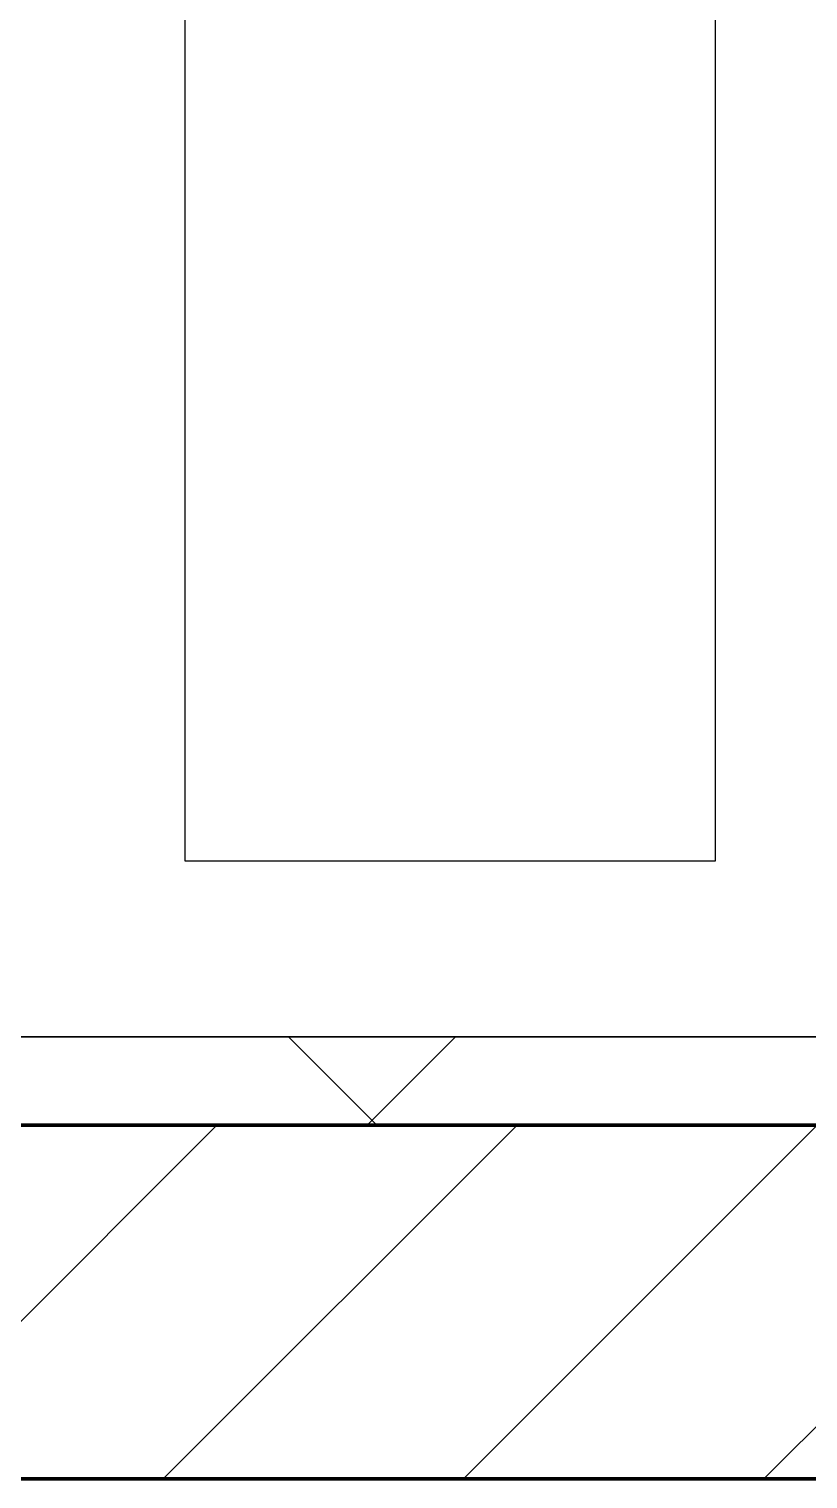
# Model space of a CAD drawing. Header units: millimetres. Extents: x -853432 to -773672, y -18171 to 22484.
# Drawn here: x -820720 to -820280, y -4021 to -3201 of the extents above; entities that cross this region are included whole.
import ezdxf
from ezdxf.xclip import XClip

# ---------------------------------------------------------------- set-up
doc = ezdxf.new("R2010")
doc.units = ezdxf.units.MM
doc.header["$XCLIPFRAME"] = 0
doc.layers.add('000 - WIPEOUT', color=250, linetype='Continuous')
doc.layers.add('A11_ALU.SOLID SHEET', color=2, linetype='Continuous')
for name, color, linetype, lineweight in [('A-GLAZ-CURT', 2, 'Continuous', 9), ('A-WALL', 5, 'Continuous', 35), ('A-WALL-FNSH', 2, 'Continuous', 35), ('A-WALL-PATT', 1, 'Continuous', 35)]:
    doc.layers.add(name, color=color, linetype=linetype, lineweight=lineweight)

# ---------------------------------------------------------------- blocks, each defined once
blk = doc.blocks.new('PPLS-PP19_Custom Tile Pattern - Custom Tile Pattern-V110-4251-01 ENLARGED CONCOURSE LEVEL - REFLECTED CEILING PLAN - SHEET 2')
at = {"layer": 'A-GLAZ-CURT'}
for p, q in [((-300, 0), (300, 0)), ((300, 0), (-300, 0)), ((195.99, 0), (213.31, 0)), ((213.31, 0), (195.99, 0)), ((230.06, 0), (300, 0)), ((-300, -50), (300, -50)), ((300, -50), (-300, -50))]:
    blk.add_line(p, q, dxfattribs=at)
for points, knots in [([(168.37, 0), (167.68, 0), (162.47, 0), (147.02, 0), (109.77, 0), (76.86, 0), (58.61, 0), (51.33, 0), (49.84, 0)], [-543.375029, -543.375029, -543.375029, -543.375029, -530.793311, -458.593899, -401.860199, -357.622665, -341.267687, -336.822985, -336.822985, -336.822985, -336.822985]), ([(118.78, 0), (118.96, 0), (124.77, 0), (139.94, 0), (163.17, 0), (180.79, 0), (187.75, 0)], [-1853.042777, -1853.042777, -1853.042777, -1853.042777, -1843.028543, -1530.39897, -1095.004608, -537.653879, -537.653879, -537.653879, -537.653879]), ([(128.58, 0), (128.8, 0), (130.16, 0), (139.26, 0), (152.67, 0), (161.24, 0), (162.19, 0), (162.75, 0)], [-633.326174, -633.326174, -633.326174, -633.326174, -627.736123, -618.981161, -602.094757, -592.980799, -581.414464, -581.414464, -581.414464, -581.414464]), ([(186.59, 0), (184.6, 0), (179.42, 0), (171, 0), (161.95, 0), (161.28, 0), (158.35, 0), (157.85, 0), (157.77, 0)], [-11322.250507, -11322.250507, -11322.250507, -11322.250507, -11105.624034, -10839.086983, -10768.332124, -10666.779182, -10580.760289, -10550.278881, -10550.278881, -10550.278881, -10550.278881]), ([(300, 0), (286.53, 0), (254.22, 0), (207.11, 0), (177.41, 0), (159.34, 0), (158.33, 0), (158.3, 0)], [-285.253232, -285.253232, -285.253232, -285.253232, -244.693688, -187.987675, -143.776725, -129.632772, -123.352749, -123.352749, -123.352749, -123.352749]), ([(159.07, 0), (159.13, 0), (160.84, 0), (165.21, 0), (174.15, 0), (185.98, 0), (208.82, 0), (219.42, 0), (230.06, 0)], [-115.643202, -115.643202, -115.643202, -115.643202, -114.681583, -87.660824, -65.295536, -41.623857, -24.459831, 0, 0, 0, 0]), ([(162.75, 0), (165.4, 0), (170.91, 0), (172.61, 0), (172.61, 0)], [-111.264224, -111.264224, -111.264224, -111.264224, -56.742688, -19.085662, -19.085662, -19.085662, -19.085662]), ([(187.55, 0), (184.13, 0), (179.27, 0), (174.27, 0), (169.67, 0), (168.99, 0)], [-8441.438792, -8441.438792, -8441.438792, -8441.438792, -8253.978395, -8152.463617, -8069.855175, -8069.855175, -8069.855175, -8069.855175]), ([(215.22, 0), (214.62, 0), (210.55, 0), (203.98, 0), (187.54, 0), (175.3, 0), (169.49, 0)], [-203.825446, -203.825446, -203.825446, -203.825446, -198.527383, -184.406837, -162.427601, -142.916156, -142.916156, -142.916156, -142.916156]), ([(171.51, 0), (176.48, 0), (193.23, 0), (201.73, 0), (208.81, 0), (213.9, 0), (241.96, 0), (266.73, 0), (281.71, 0), (291.71, 0), (296.52, 0), (297.86, 0), (298.09, 0)], [-7971.819559, -7971.819559, -7971.819559, -7971.819559, -7784.112253, -7606.717214, -7289.299508, -7042.621073, -6582.165592, -6068.460911, -5766.029927, -5566.724884, -5280.360606, -5199.253518, -5199.253518, -5199.253518, -5199.253518]), ([(172.07, 0), (177.66, 0), (187.87, 0), (201.08, 0), (207.47, 0), (213.96, 0), (215.11, 0)], [-255.364076, -255.364076, -255.364076, -255.364076, -237.955587, -223.92608, -215.862851, -208.75215, -208.75215, -208.75215, -208.75215]), ([(247.1, 0), (246.76, 0), (245.04, 0), (238.34, 0), (226.56, 0), (221.1, 0), (204.37, 0), (192.72, 0), (187.72, 0)], [-9649.085549, -9649.085549, -9649.085549, -9649.085549, -9581.591397, -9406.094246, -9221.510254, -9016.44624, -8717.832359, -8444.620863, -8444.620863, -8444.620863, -8444.620863]), ([(188.05, 0), (190.94, 0), (193.62, 0), (194.69, 0), (194.79, 0)], [-529.74427, -529.74427, -529.74427, -529.74427, -295.064701, -265.121568, -265.121568, -265.121568, -265.121568]), ([(193.8, 0), (193.33, 0), (191.85, 0), (190.05, 0), (188.79, 0)], [-11665.349007, -11665.349007, -11665.349007, -11665.349007, -11565.880756, -11408.025132, -11408.025132, -11408.025132, -11408.025132]), ([(300, 0), (288.22, 0), (262, 0), (230.43, 0), (219.94, 0), (219.02, 0)], [-12528.858583, -12528.858583, -12528.858583, -12528.858583, -11905.454923, -11162.864862, -10856.732305, -10856.732305, -10856.732305, -10856.732305]), ([(219.9, 0), (220.86, 0), (227.84, 0), (242.06, 0), (246.54, 0), (246.96, 0)], [-10670.940496, -10670.940496, -10670.940496, -10670.940496, -10511.382485, -9925.173265, -9834.877357, -9834.877357, -9834.877357, -9834.877357]), ([(284.76, 0), (284.76, 0), (285.09, 0), (287.47, 0), (293.59, 0), (297.76, 0), (300, 0)], [-4110.630118, -4110.630118, -4110.630118, -4110.630118, -4053.389046, -3959.664717, -3862.421465, -3746.95702, -3746.95702, -3746.95702, -3746.95702]), ([(297.38, 0), (295.84, 0), (291.62, 0), (285.38, 0), (284.87, 0)], [-4803.172655, -4803.172655, -4803.172655, -4803.172655, -4358.271401, -4143.037883, -4143.037883, -4143.037883, -4143.037883])]:
    blk.add_open_spline(points, degree=3, knots=knots, dxfattribs=at)
for points in [[(168.74, 0), (168.74, 0), (169.81, 0), (171.51, 0)], [(195.11, 0), (194.91, 0), (194.44, 0), (193.8, 0)]]:
    blk.add_open_spline(points, degree=3, dxfattribs=at)
blk = doc.blocks.new('PPLS-PP19_Custom Tile Pattern - Custom Tile Pattern-V111-4251-01 ENLARGED CONCOURSE LEVEL - REFLECTED CEILING PLAN - SHEET 2')
at = {"layer": 'A-GLAZ-CURT'}
for p, q in [((-300, 0), (300, 0)), ((300, 0), (-300, 0)), ((-293.07, 0), (-275.75, 0)), ((-275.75, 0), (-293.07, 0)), ((-222.32, 0), (-206.59, 0)), ((-206.59, 0), (-222.32, 0)), ((-300, -50), (300, -50)), ((300, -50), (-300, -50))]:
    blk.add_line(p, q, dxfattribs=at)
at = {"layer": 'A-GLAZ-CURT', "flags": 128}
for points in [[(-300, 0), (-291.56, 0), (-283.3, 0), (-275.2, 0)], [(-275.48, 0), (-283.55, 0), (-291.73, 0), (-300, 0)], [(-274.38, 0), (-267.26, 0), (-259.45, 0), (-251.77, 0), (-244.2, 0), (-236.74, 0), (-229.36, 0), (-222.06, 0), (-214.83, 0), (-207.71, 0), (-200.76, 0), (-194.02, 0), (-187.54, 0), (-181.38, 0), (-175.58, 0), (-170.25, 0), (-165.64, 0), (-162.01, 0), (-159.53, 0), (-157.46, 0), (-154.52, 0), (-149.42, 0), (-141.84, 0), (-132.81, 0), (-126.08, 0)], [(-125.17, 0), (-128.55, 0), (-134.16, 0), (-140.03, 0), (-145.5, 0), (-150.63, 0), (-155.53, 0), (-160.27, 0), (-164.95, 0), (-169.65, 0), (-174.47, 0), (-179.49, 0), (-184.81, 0), (-190.44, 0), (-196.37, 0), (-202.58, 0), (-209.04, 0), (-215.73, 0), (-222.63, 0), (-229.72, 0), (-236.97, 0), (-244.39, 0), (-251.96, 0), (-259.67, 0), (-267.51, 0), (-274.38, 0)]]:
    blk.add_lwpolyline(points, dxfattribs=at)
at = {"layer": 'A-GLAZ-CURT'}
for points in [[(-300, 0), (-291.7, 0), (-283.49, 0), (-275.49, 0)], [(-133.82, 0), (-134.44, 0), (-135.05, 0), (-135.82, 0)], [(-67.49, 0), (-66.55, 0), (-65.7, 0), (-65.07, 0)], [(-63.96, 0), (-64.08, 0), (-65.59, 0), (-67.46, 0)], [(-39.84, 0), (-39.08, 0), (-38.11, 0), (-37.36, 0)]]:
    blk.add_open_spline(points, degree=3, dxfattribs=at)
for points, knots in [([(-136.5, 0), (-159.05, 0), (-203.47, 0), (-262.56, 0), (-294.48, 0), (-300, 0)], [-17088.384608, -17088.384608, -17088.384608, -17088.384608, -15131.813646, -13729.592194, -13439.944408, -13439.944408, -13439.944408, -13439.944408]), ([(-274.37, 0), (-267.96, 0), (-229.91, 0), (-182.5, 0), (-148.38, 0), (-137.08, 0)], [-4858.957655, -4858.957655, -4858.957655, -4858.957655, -4502.809032, -2700.551212, -1552.578953, -1552.578953, -1552.578953, -1552.578953]), ([(-137.88, 0), (-140.56, 0), (-147.66, 0), (-147.69, 0), (-158.72, 0), (-174.02, 0), (-185.59, 0), (-209.77, 0), (-232.01, 0), (-255.22, 0), (-262.59, 0), (-264.9, 0), (-265.4, 0)], [-3187.727384, -3187.727384, -3187.727384, -3187.727384, -2919.378265, -2477.344047, -2237.412286, -2029.680487, -1755.085331, -1400.429864, -858.079193, -543.655514, -208.940337, 0, 0, 0, 0]), ([(-258.6, 0), (-257.91, 0), (-254.26, 0), (-241.25, 0), (-225.99, 0), (-214.1, 0), (-208.52, 0), (-206.47, 0)], [-5722.54675, -5722.54675, -5722.54675, -5722.54675, -5657.471696, -5413.335975, -5017.494783, -4832.723979, -4723.981546, -4723.981546, -4723.981546, -4723.981546]), ([(-136.39, 0), (-137.66, 0), (-140.43, 0), (-149.31, 0), (-162.01, 0), (-177.91, 0), (-199.46, 0), (-216.65, 0), (-231.26, 0), (-233.46, 0), (-234, 0)], [-2590.672344, -2590.672344, -2590.672344, -2590.672344, -2418.507304, -2308.929706, -2113.765672, -1763.376603, -1422.553702, -978.033455, -846.069444, -682.911962, -682.911962, -682.911962, -682.911962]), ([(-233.49, 0), (-233.44, 0), (-232.38, 0), (-230.74, 0), (-225.3, 0), (-223.63, 0)], [-455.274641, -455.274641, -455.274641, -455.274641, -440.605512, -119.536984, 0, 0, 0, 0]), ([(-223.63, 0), (-219.39, 0), (-206.17, 0), (-188.58, 0), (-169.02, 0), (-152.51, 0), (-141.2, 0), (-136.47, 0)], [-5463.295695, -5463.295695, -5463.295695, -5463.295695, -5161.076232, -4739.070012, -4465.409639, -4149.119819, -3860.336454, -3860.336454, -3860.336454, -3860.336454]), ([(-204.3, 0), (-203.93, 0), (-197.65, 0), (-185.8, 0), (-171.77, 0), (-158.7, 0), (-157.22, 0)], [-4685.575192, -4685.575192, -4685.575192, -4685.575192, -4666.091899, -4349.945572, -4000.813434, -3840.635403, -3840.635403, -3840.635403, -3840.635403]), ([(-152.35, 0), (-151.03, 0), (-147.71, 0), (-143.57, 0), (-138.62, 0)], [-3494.978217, -3494.978217, -3494.978217, -3494.978217, -3371.022232, -3227.460399, -3227.460399, -3227.460399, -3227.460399]), ([(-118.78, 0), (-121.86, 0), (-126.28, 0), (-136.96, 0), (-147.46, 0), (-150.03, 0), (-150.57, 0)], [-5938.474035, -5938.474035, -5938.474035, -5938.474035, -5700.061948, -5508.838257, -5298.784692, -5196.16478, -5196.16478, -5196.16478, -5196.16478]), ([(-150.34, 0), (-150.07, 0), (-147.75, 0), (-144.18, 0), (-137.93, 0), (-136.56, 0)], [-4948.728362, -4948.728362, -4948.728362, -4948.728362, -4883.323924, -4440.880425, -4330.137317, -4330.137317, -4330.137317, -4330.137317]), ([(-136.49, 0), (-137.6, 0), (-142.4, 0), (-147.74, 0), (-149.07, 0)], [-6502.908334, -6502.908334, -6502.908334, -6502.908334, -6449.282163, -6277.220794, -6277.220794, -6277.220794, -6277.220794]), ([(-148.23, 0), (-146.94, 0), (-140.49, 0), (-138.22, 0), (-136.5, 0)], [-6162.058746, -6162.058746, -6162.058746, -6162.058746, -6017.569127, -5590.732425, -5590.732425, -5590.732425, -5590.732425]), ([(-136.51, 0), (-136.96, 0), (-141.79, 0), (-146.11, 0), (-146.95, 0)], [-767.779323, -767.779323, -767.779323, -767.779323, -741.901385, -489.130243, -489.130243, -489.130243, -489.130243]), ([(-146.69, 0), (-146.59, 0), (-145.49, 0), (-135.69, 0), (-128.29, 0), (-125.15, 0)], [-420.34245, -420.34245, -420.34245, -420.34245, -406.956646, -290.263673, 0, 0, 0, 0]), ([(-136.51, 0), (-133.12, 0), (-125.11, 0), (-107.3, 0), (-90.42, 0), (-75.26, 0), (-68.41, 0), (-65.12, 0), (-63.63, 0)], [-4328.631474, -4328.631474, -4328.631474, -4328.631474, -4054.690705, -3793.097032, -3402.597032, -3144.956779, -3050.982048, -2969.237017, -2969.237017, -2969.237017, -2969.237017]), ([(-136.48, 0), (-131.3, 0), (-121.66, 0), (-110.8, 0), (-99.5, 0), (-91.46, 0)], [-1532.220383, -1532.220383, -1532.220383, -1532.220383, -1002.059161, -460.363443, 0, 0, 0, 0]), ([(-136.37, 0), (-136.29, 0), (-135.42, 0), (-133.93, 0), (-128.78, 0), (-126.5, 0)], [-5579.751817, -5579.751817, -5579.751817, -5579.751817, -5560.701257, -5364.112219, -5231.017328, -5231.017328, -5231.017328, -5231.017328]), ([(-86.16, 0), (-91.37, 0), (-104.13, 0), (-122.08, 0), (-133.29, 0), (-136.36, 0)], [-1681.3698, -1681.3698, -1681.3698, -1681.3698, -1374.161226, -945.742622, -770.627825, -770.627825, -770.627825, -770.627825]), ([(-26.75, 0), (-27.82, 0), (-36.18, 0), (-53.55, 0), (-78.2, 0), (-109.73, 0), (-125.85, 0), (-136.06, 0)], [-8718.362214, -8718.362214, -8718.362214, -8718.362214, -8532.293389, -8073.216054, -7508.296369, -7004.680444, -6509.710453, -6509.710453, -6509.710453, -6509.710453]), ([(-135.7, 0), (-135.63, 0), (-132.45, 0), (-127.33, 0), (-124.19, 0), (-123.43, 0), (-123.28, 0)], [-3844.541415, -3844.541415, -3844.541415, -3844.541415, -3839.893365, -3647.167523, -3488.92562, -3439.852845, -3439.852845, -3439.852845, -3439.852845]), ([(-72.93, 0), (-75.51, 0), (-91.45, 0), (-114.41, 0), (-135.21, 0), (-135.39, 0)], [-19442.345229, -19442.345229, -19442.345229, -19442.345229, -18935.241197, -17136.203329, -17120.441938, -17120.441938, -17120.441938, -17120.441938]), ([(-127.41, 0), (-131.63, 0), (-133.16, 0), (-134.09, 0), (-134.15, 0)], [-8540.990293, -8540.990293, -8540.990293, -8540.990293, -8266.114998, -8246.473386, -8246.473386, -8246.473386, -8246.473386]), ([(-134.15, 0), (-133.32, 0), (-130.31, 0), (-117.33, 0), (-92.04, 0), (-77.31, 0), (-69.77, 0), (-67.56, 0)], [-7657.439573, -7657.439573, -7657.439573, -7657.439573, -7293.749979, -6839.55839, -6236.997189, -5713.340575, -5450.022177, -5450.022177, -5450.022177, -5450.022177]), ([(-120.13, 0), (-120.14, 0), (-120.24, 0), (-121.3, 0), (-129.25, 0), (-133.82, 0)], [-2933.992132, -2933.992132, -2933.992132, -2933.992132, -2920.575025, -2840.280255, -2731.647847, -2731.647847, -2731.647847, -2731.647847]), ([(-113.43, 0), (-113.44, 0), (-113.96, 0), (-119.73, 0), (-125.43, 0), (-127.03, 0), (-127.41, 0)], [-328.499627, -328.499627, -328.499627, -328.499627, -282.672656, -98.539552, -24.539552, 0, 0, 0, 0]), ([(-126.5, 0), (-122.44, 0), (-108.71, 0), (-88.9, 0), (-73.5, 0), (-67.51, 0)], [-5231.017328, -5231.017328, -5231.017328, -5231.017328, -4994.692869, -4542.524482, -4131.459335, -4131.459335, -4131.459335, -4131.459335]), ([(-125.15, 0), (-124.93, 0), (-121.96, 0), (-113.01, 0), (-98.9, 0), (-85.29, 0), (-73.12, 0), (-68.21, 0), (-68.04, 0)], [-3362.7396, -3362.7396, -3362.7396, -3362.7396, -3342.215224, -3074.362186, -2902.289527, -2605.247022, -2322.099534, -2311.883475, -2311.883475, -2311.883475, -2311.883475]), ([(-122.08, 0), (-122.01, 0), (-121.69, 0), (-121.2, 0), (-120.88, 0)], [-3136.336417, -3136.336417, -3136.336417, -3136.336417, -3110.304437, -3035.164275, -3035.164275, -3035.164275, -3035.164275]), ([(-36.33, 0), (-36.43, 0), (-37.27, 0), (-45.02, 0), (-46.13, 0), (-60.59, 0), (-81.23, 0), (-99.51, 0), (-114.02, 0), (-117.28, 0), (-118.78, 0)], [-1855.773136, -1855.773136, -1855.773136, -1855.773136, -1810.870157, -1672.078046, -1405.135169, -1060.00838, -740.068933, -229.489605, -116.330425, 0, 0, 0, 0]), ([(-117.74, 0), (-117.19, 0), (-114.78, 0), (-113.43, 0), (-113.43, 0)], [-821.249067, -821.249067, -821.249067, -821.249067, -394.672656, -330.879064, -330.879064, -330.879064, -330.879064]), ([(-67.91, 0), (-72.98, 0), (-87.79, 0), (-107.61, 0), (-116.56, 0), (-117.56, 0)], [-2627.997013, -2627.997013, -2627.997013, -2627.997013, -2193.204658, -1433.981041, -985.49888, -985.49888, -985.49888, -985.49888]), ([(-115.82, 0), (-114.96, 0), (-110.41, 0), (-96.78, 0), (-71.33, 0), (-42.53, 0), (-12.78, 0), (4.23, 0), (9.64, 0), (10.14, 0), (10.18, 0)], [-5724.064692, -5724.064692, -5724.064692, -5724.064692, -5430.283136, -5103.229623, -4799.173296, -4065.652676, -3589.737505, -3285.047089, -3066.359526, -3044.715262, -3044.715262, -3044.715262, -3044.715262]), ([(0.54, 0), (-2.2, 0), (-12.83, 0), (-25.64, 0), (-40, 0), (-56.24, 0), (-75.59, 0), (-94, 0), (-112.01, 0), (-114.94, 0), (-115.63, 0)], [-2679.34943, -2679.34943, -2679.34943, -2679.34943, -2518.50168, -2125.455881, -1792.521578, -1466.981642, -1208.454564, -789.402658, -501.969187, -243.577221, -243.577221, -243.577221, -243.577221]), ([(-91.46, 0), (-90.09, 0), (-84.7, 0), (-77.43, 0), (-72.73, 0), (-72.64, 0), (-72.64, 0)], [-19832.387487, -19832.387487, -19832.387487, -19832.387487, -19753.885894, -19541.04734, -19478.625389, -19471.062469, -19471.062469, -19471.062469, -19471.062469]), ([(-68.48, 0), (-68.89, 0), (-74.82, 0), (-80.63, 0), (-86.16, 0)], [-2031.655175, -2031.655175, -2031.655175, -2031.655175, -2007.031671, -1681.3698, -1681.3698, -1681.3698, -1681.3698]), ([(-29.03, 0), (-33.97, 0), (-43.74, 0), (-56.37, 0), (-71.66, 0), (-77.83, 0), (-82.66, 0), (-83.28, 0), (-83.28, 0)], [-2680.714891, -2680.714891, -2680.714891, -2680.714891, -2413.671296, -2161.752162, -2006.592567, -1646.621388, -1424.436217, -1393.971743, -1393.971743, -1393.971743, -1393.971743]), ([(-83.28, 0), (-83.28, 0), (-82.91, 0), (-76.22, 0), (-71.03, 0), (-67.55, 0)], [-1393.4169, -1393.4169, -1393.4169, -1393.4169, -1353.722004, -1274.333717, -1077.295623, -1077.295623, -1077.295623, -1077.295623]), ([(-36.62, 0), (-36.62, 0), (-40.35, 0), (-44.32, 0), (-55.05, 0), (-65.17, 0), (-67.55, 0)], [-4069.478503, -4069.478503, -4069.478503, -4069.478503, -3858.647035, -3538.256648, -2842.901703, -2638.422156, -2638.422156, -2638.422156, -2638.422156]), ([(-67.52, 0), (-64.94, 0), (-61.84, 0), (-60.36, 0), (-59.97, 0)], [-5448.562773, -5448.562773, -5448.562773, -5448.562773, -5140.470607, -5006.787413, -5006.787413, -5006.787413, -5006.787413]), ([(-67.35, 0), (-59.93, 0), (-48.14, 0), (-36.49, 0), (-33.57, 0), (-29.94, 0), (-28.57, 0)], [-1073.56893, -1073.56893, -1073.56893, -1073.56893, -651.549973, -296.515819, -83.513472, 0, 0, 0, 0]), ([(-66.59, 0), (-65.14, 0), (-59.51, 0), (-54.4, 0), (-48.53, 0), (-30.79, 0), (-18.03, 0), (8.61, 0), (15.02, 0), (22.91, 0), (31, 0), (39.04, 0), (51.19, 0), (58.74, 0), (61.34, 0), (61.45, 0)], [-4110.085044, -4110.085044, -4110.085044, -4110.085044, -4008.285538, -3689.699207, -3546.54457, -3315.260113, -2864.387349, -2439.246196, -2084.094819, -1956.422387, -1818.904206, -1645.594513, -1443.202566, -1228.752106, -1120.932285, -1120.932285, -1120.932285, -1120.932285]), ([(-66.39, 0), (-66.39, 0), (-63.63, 0), (-53.63, 0), (-34.42, 0), (-29.82, 0), (-29.19, 0)], [-2493.31794, -2493.31794, -2493.31794, -2493.31794, -2315.303971, -1809.437387, -963.711516, -666.19313, -666.19313, -666.19313, -666.19313]), ([(31.18, 0), (25.97, 0), (11.99, 0), (-16.92, 0), (-47.42, 0), (-65.77, 0), (-66.37, 0), (-66.38, 0)], [-4496.803627, -4496.803627, -4496.803627, -4496.803627, -4222.080604, -3745.412743, -2981.410125, -2542.574734, -2498.224237, -2498.224237, -2498.224237, -2498.224237]), ([(-63.63, 0), (-61.49, 0), (-57.39, 0), (-54.49, 0), (-45.2, 0), (-40.79, 0), (-40.46, 0), (-40.44, 0)], [-2969.237017, -2969.237017, -2969.237017, -2969.237017, -2851.217951, -2734.127174, -2474.780881, -2410.990208, -2350.645972, -2350.645972, -2350.645972, -2350.645972]), ([(-58.83, 0), (-58.37, 0), (-57.29, 0), (-54.23, 0), (-46.33, 0), (-42.62, 0), (-41.76, 0)], [-4859.52896, -4859.52896, -4859.52896, -4859.52896, -4680.891996, -4469.85053, -4321.566175, -4270.495146, -4270.495146, -4270.495146, -4270.495146]), ([(-51.83, 0), (-51.83, 0), (-51.78, 0), (-47.4, 0), (-46.01, 0), (-40.22, 0), (-36.78, 0)], [-632.814994, -632.814994, -632.814994, -632.814994, -627.965721, -508.377888, -260.442412, 0, 0, 0, 0]), ([(0.83, 0), (-0.33, 0), (-7.88, 0), (-20.62, 0), (-32.81, 0), (-44.85, 0), (-51.43, 0), (-51.79, 0)], [-1676.76829, -1676.76829, -1676.76829, -1676.76829, -1617.263037, -1290.787923, -1039.307308, -819.71621, -644.910881, -644.910881, -644.910881, -644.910881]), ([(-41.76, 0), (-39.9, 0), (-37.72, 0), (-36.92, 0), (-36.77, 0)], [-4270.495146, -4270.495146, -4270.495146, -4270.495146, -4161.040818, -4106.245333, -4106.245333, -4106.245333, -4106.245333]), ([(-36.78, 0), (-32.43, 0), (-20.41, 0), (-7.12, 0), (0.88, 0)], [-6191.144455, -6191.144455, -6191.144455, -6191.144455, -5862.463379, -5417.251398, -5417.251398, -5417.251398, -5417.251398]), ([(-36.29, 0), (-36.29, 0), (-34.66, 0), (-28.88, 0), (-26.95, 0), (-26.54, 0)], [-9150.272121, -9150.272121, -9150.272121, -9150.272121, -9057.163041, -8919.836787, -8834.607043, -8834.607043, -8834.607043, -8834.607043]), ([(30.82, 0), (29.27, 0), (20.14, 0), (3.54, 0), (-16.58, 0), (-34.76, 0), (-36.04, 0)], [-10462.034656, -10462.034656, -10462.034656, -10462.034656, -10363.088938, -9884.23066, -9424.652049, -9182.880979, -9182.880979, -9182.880979, -9182.880979]), ([(-33.34, 0), (-33.34, 0), (-32.93, 0), (-31.16, 0), (-30.52, 0)], [-2415.024266, -2415.024266, -2415.024266, -2415.024266, -2357.633367, -2323.618664, -2323.618664, -2323.618664, -2323.618664]), ([(70.35, 0), (65.92, 0), (55.69, 0), (39.61, 0), (24.74, 0), (2.64, 0), (-17.84, 0), (-30.57, 0), (-31.82, 0), (-32, 0)], [-4641.080102, -4641.080102, -4641.080102, -4641.080102, -4326.416877, -4098.545751, -3766.694881, -3333.063701, -2994.501669, -2698.150104, -2614.070998, -2614.070998, -2614.070998, -2614.070998]), ([(-30.76, 0), (-30.73, 0), (-29.99, 0), (-23.47, 0), (-15.75, 0), (-15.19, 0)], [-54176.191683, -54176.191683, -54176.191683, -54176.191683, -54157.274271, -53749.15266, -53717.791567, -53717.791567, -53717.791567, -53717.791567]), ([(-30.52, 0), (-27.11, 0), (-18.28, 0), (-6.12, 0), (1.39, 0)], [-2323.618664, -2323.618664, -2323.618664, -2323.618664, -2142.497158, -1745.476341, -1745.476341, -1745.476341, -1745.476341]), ([(-13, 0), (-14.35, 0), (-17.68, 0), (-25.97, 0), (-29.52, 0), (-30.21, 0)], [-55207.591944, -55207.591944, -55207.591944, -55207.591944, -54789.006179, -54461.685999, -54290.791712, -54290.791712, -54290.791712, -54290.791712]), ([(0.79, 0), (-4.04, 0), (-14.06, 0), (-24.92, 0), (-29.03, 0)], [-3276.429311, -3276.429311, -3276.429311, -3276.429311, -2903.012179, -2680.714891, -2680.714891, -2680.714891, -2680.714891]), ([(-28.98, 0), (-28.66, 0), (-27.39, 0), (-24.45, 0), (-22.56, 0)], [-166.548282, -166.548282, -166.548282, -166.548282, -102.06493, 0, 0, 0, 0]), ([(-28.57, 0), (-26.93, 0), (-20.29, 0), (-11.45, 0), (2.08, 0), (13.15, 0), (21.24, 0), (24.62, 0), (24.72, 0), (24.72, 0)], [-5361.429781, -5361.429781, -5361.429781, -5361.429781, -5261.36855, -5050.479954, -4785.90057, -4596.498881, -4445.288762, -4384.376941, -4376.041937, -4376.041937, -4376.041937, -4376.041937]), ([(-22.56, 0), (-20.27, 0), (-17.03, 0), (-11.36, 0), (-7.66, 0), (-6.6, 0), (-6.44, 0)], [-56468.192263, -56468.192263, -56468.192263, -56468.192263, -56344.022017, -56303.229861, -56166.290093, -56124.392176, -56124.392176, -56124.392176, -56124.392176]), ([(-15.19, 0), (-13.07, 0), (7.48, 0), (38.1, 0), (60.36, 0), (69.75, 0)], [-461.142613, -461.142613, -461.142613, -461.142613, -429.606584, -390.253598, -361.643964, -361.643964, -361.643964, -361.643964]), ([(-6.54, 0), (-6.73, 0), (-7.2, 0), (-7.6, 0), (-7.79, 0)], [-56009.792147, -56009.792147, -56009.792147, -56009.792147, -55949.290093, -55895.192118, -55895.192118, -55895.192118, -55895.192118]), ([(-2.63, 0), (-2.47, 0), (-1.22, 0), (4.92, 0), (15.97, 0), (22.54, 0), (24.49, 0)], [-226.825321, -226.825321, -226.825321, -226.825321, -220.269177, -206.416616, -198.214427, -187.717507, -187.717507, -187.717507, -187.717507]), ([(1.36, 0), (1.09, 0), (-0.35, 0), (-1.67, 0), (-2.25, 0)], [-248.895799, -248.895799, -248.895799, -248.895799, -246.234814, -234.646884, -234.646884, -234.646884, -234.646884])]:
    blk.add_open_spline(points, degree=3, knots=knots, dxfattribs=at)
blk = doc.blocks.new('*U634')
at = {"layer": 'A-GLAZ-CURT'}
for name, p in [('PPLS-PP19_Custom Tile Pattern - Custom Tile Pattern-V110-4251-01 ENLARGED CONCOURSE LEVEL - REFLECTED CEILING PLAN - SHEET 2', (15002.37, -7350)), ('PPLS-PP19_Custom Tile Pattern - Custom Tile Pattern-V111-4251-01 ENLARGED CONCOURSE LEVEL - REFLECTED CEILING PLAN - SHEET 2', (15602.37, -7350))]:
    blk.add_blockref(name, p, dxfattribs=at)
blk = doc.blocks.new('*U1051')
at = {"color": 3}
blk.add_wipeout([(-437.5, 15350), (437.5, 15350), (437.5, 15050), (-437.5, 15050)], dxfattribs=at).dxf.layer = '000 - WIPEOUT'
at = {"layer": 'A11_ALU.SOLID SHEET', "color": 0, "linetype": 'ByBlock'}
blk.add_lwpolyline([(-437.5, 15050), (437.5, 15050), (437.5, 15350), (-437.5, 15350)], close=True, dxfattribs=at)
blk = doc.blocks.new('*U1213')
blk.add_lwpolyline([(22690, -750), (19166.45, -750), (19116.45, -700), (18966.44, -550), (-101025.39, -550), (-101025.39, -6704.96), (-96300, -6704.96), (-96300, -7350), (-94497.63, -7350), (17250, -7350), (17250, -6849.96), (18300, -6849.96), (22690, -6849.96)], close=True)
at = {"layer": 'A11_ALU.SOLID SHEET', "color": 0, "linetype": 'ByBlock', "rotation": 90}
blk.add_blockref('*U1051', (-60600, -6813), dxfattribs=at)

msp = doc.modelspace()

# ---------------------------------------------------------------- block references
at = {"layer": 'A11_ALU.SOLID SHEET'}
ref = msp.add_blockref('*U1213', (-744682.37, 3579.02), dxfattribs=at)
XClip(ref).set_block_clipping_path([(-104690.1238047112, -9620.0029952966), (-34092.6543255156, 14392.9971737705)])

# ---------------------------------------------------------------- next in the draw order: hatches: boundary and pattern name
at = {"layer": 'A-WALL-PATT', "lineweight": 9}
h = msp.add_hatch(dxfattribs=at)
h.set_pattern_fill('FP_4', color=256, style=0, pattern_type=2)
h.set_pattern_definition([(45, (0, 0), (-212.13203, 212.13203), []), (135, (0, 0), (-212.13203, -212.13203), [])])
h.paths.add_polyline_path([(-779464.45, -3820.98), (-778775.03, -3820.98), (-778775.03, -3770.98), (-827933.88, -3770.98), (-828045.79, -3820.98), (-779602.34, -3820.98)])
h.paths.add_polyline_path([(-828965.42, -3820.98), (-828156.1, -3820.98), (-828044.19, -3770.98), (-841032.37, -3770.98), (-841032.37, -3820.98), (-829103.3, -3820.98)])
h = msp.add_hatch(dxfattribs=at)
h.set_pattern_fill('FP_2', color=256, style=0, pattern_type=2)
h.set_pattern_definition([(45, (0, 0), (-84.852814, 84.852814), [])])
h.paths.add_polyline_path([(-779326.57, -4020.98), (-778775.03, -4020.98), (-778775.03, -3820.98), (-828045.79, -3820.98), (-828336.65, -3950.93), (-828355, -3909.85), (-828156.1, -3820.98), (-841232.37, -3820.98), (-841232.37, -4020.98), (-779878.11, -4020.98)])
h.paths.add_polyline_path([(-828280, -3860.98), (-828285, -3859.64), (-828288.66, -3855.98), (-828289.66, -3848.39), (-828287.07, -3844.76), (-828282.59, -3841.32), (-828280, -3840.98), (-828272.93, -3843.91), (-828270.34, -3848.39), (-828270.34, -3851.81), (-828272.93, -3858.05), (-828279.18, -3860.64)])

# ---------------------------------------------------------------- next in the draw order: linework, layer by layer
at = {"layer": 'A-WALL', "color": 7, "lineweight": 70}
for p, q in [((-821180, -3820.98), (-819980, -3820.98)), ((-819980, -3820.98), (-821180, -3820.98)), ((-819980, -4020.98), (-821180, -4020.98))]:
    msp.add_line(p, q, dxfattribs=at)
at = {"layer": 'A-WALL-FNSH', "color": 250}
msp.add_line((-821180, -3770.98), (-819980, -3770.98), dxfattribs=at)

# ---------------------------------------------------------------- next in the draw order: block references
msp.add_blockref('*U634', (-835882.37, 3579.02))

doc.saveas('drawing.dxf')
